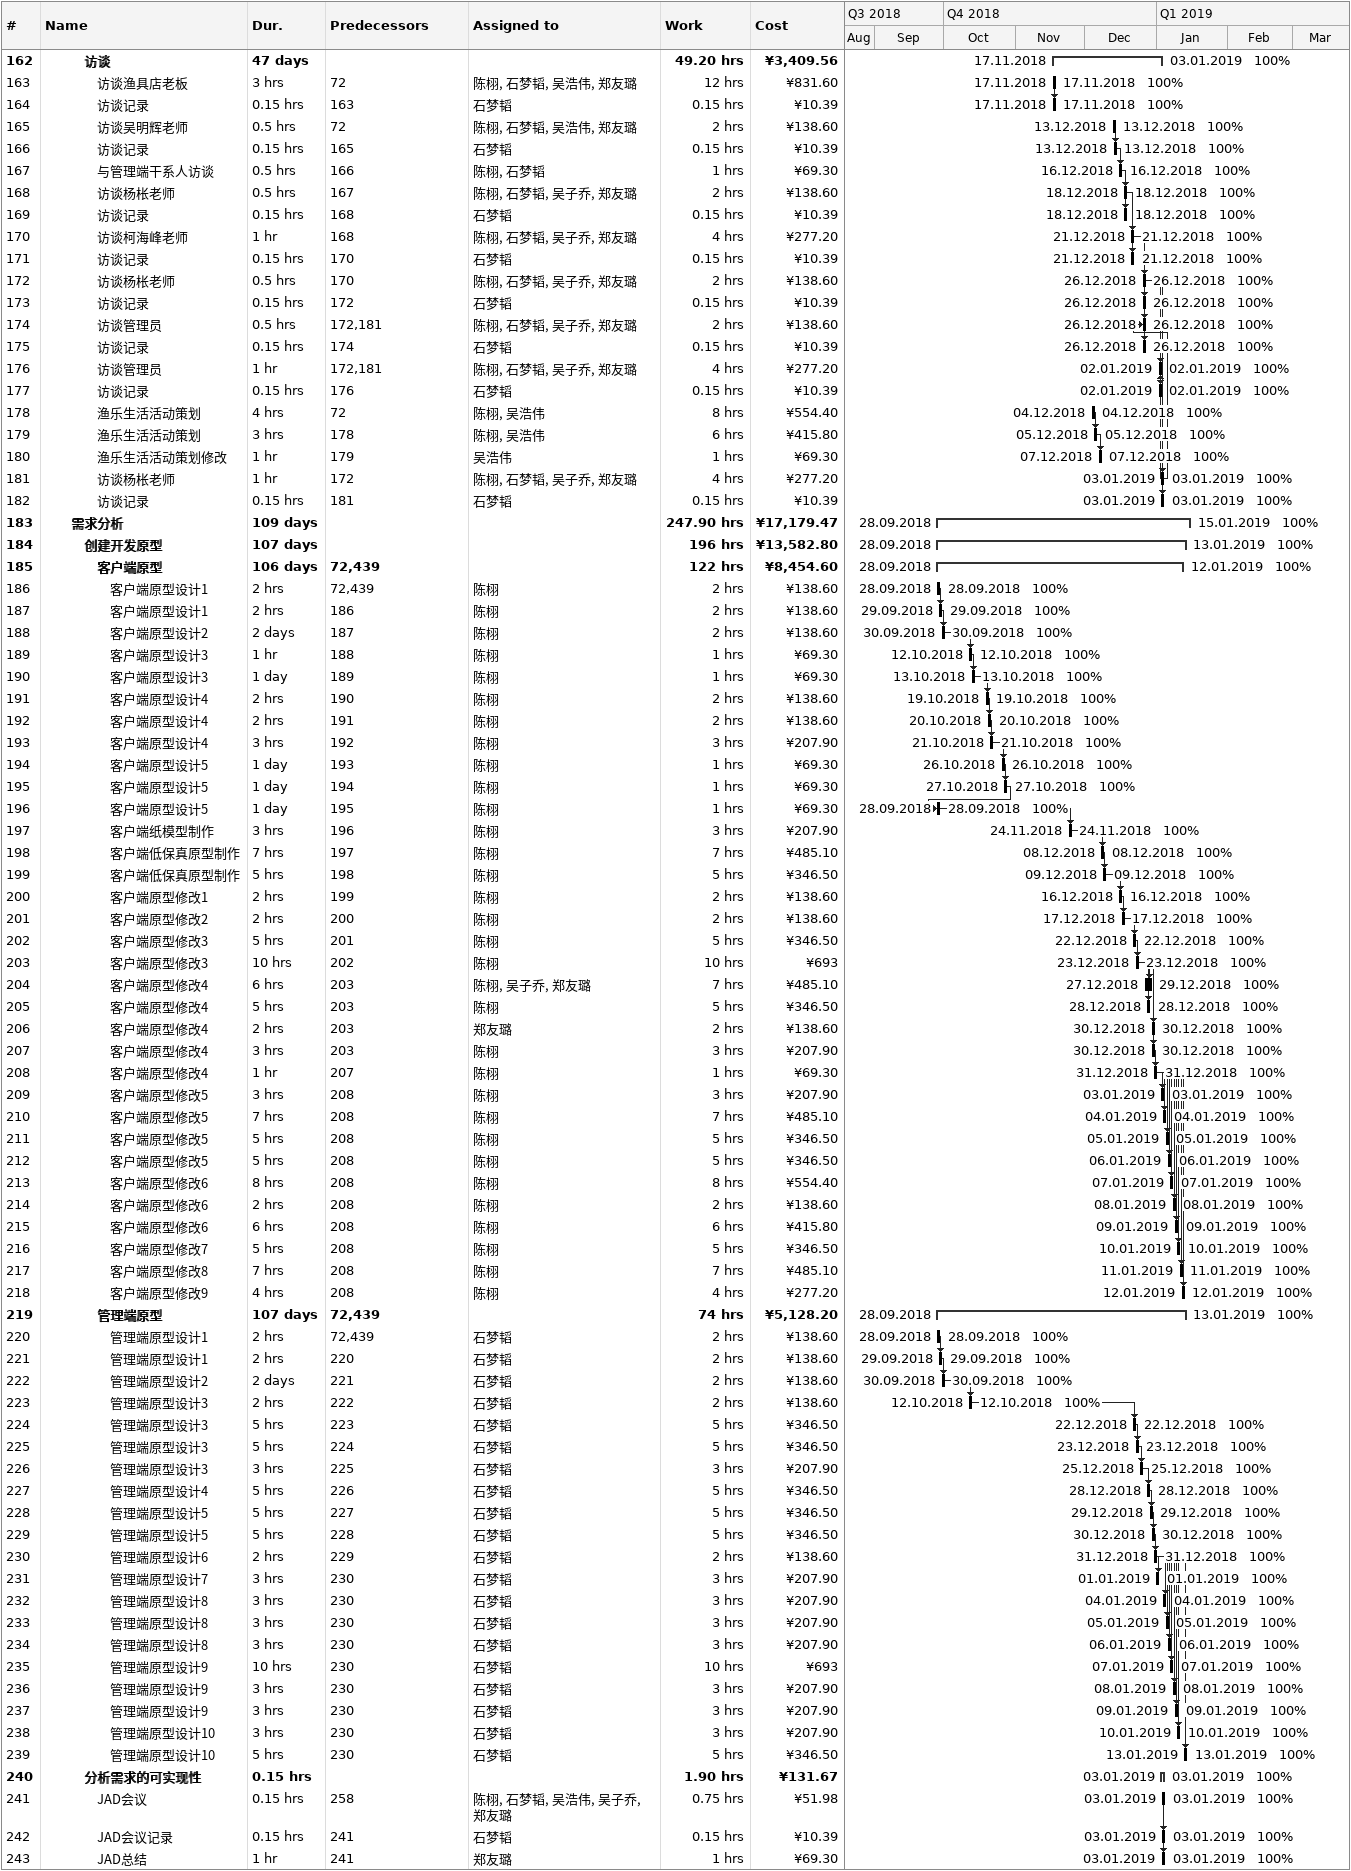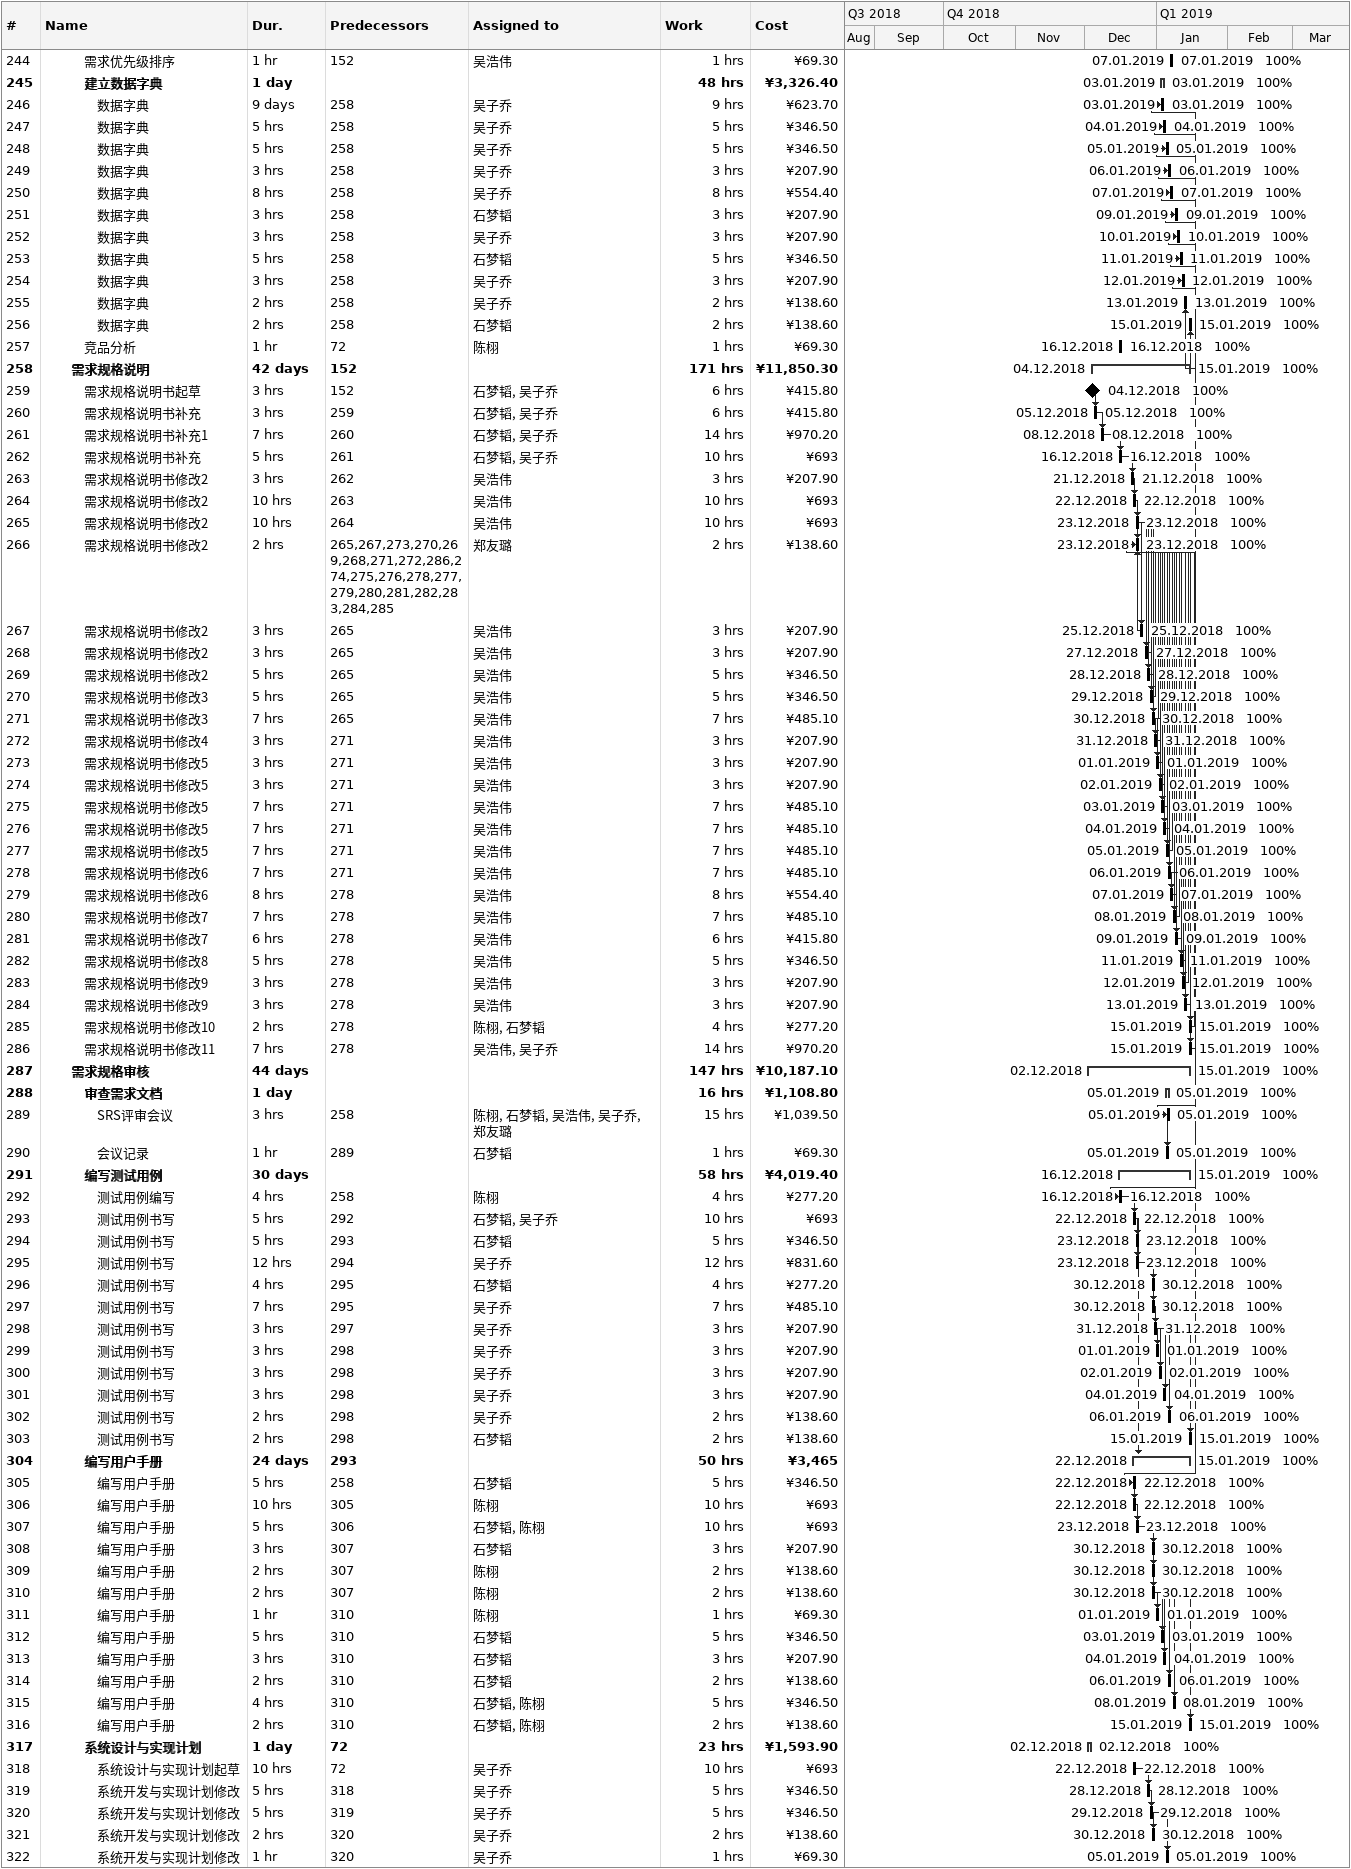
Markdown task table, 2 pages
| ID | Level | Task | Duration | Start | Finish | Predecessors | Resources | % complete | Work (h) | Cost (¥) |
|---|---|---|---|---|---|---|---|---|---|---|
| 162 | 4 | **访谈** | 47d | 2018-11-17 | 2019-01-03 |  |  | 100 | 49.20 | 3409.56 |
| 163 | 5 | 访谈渔具店老板 | 3h | 2018-11-17 | 2018-11-17 | 72 | 陈栩, 石梦韬, 吴浩伟, 郑友璐 | 100 | 12 | 831.60 |
| 164 | 5 | 访谈记录 | 0.15h | 2018-11-17 | 2018-11-17 | 163 | 石梦韬 | 100 | 0.15 | 10.39 |
| 165 | 5 | 访谈吴明辉老师 | 0.5h | 2018-12-13 | 2018-12-13 | 72 | 陈栩, 石梦韬, 吴浩伟, 郑友璐 | 100 | 2 | 138.60 |
| 166 | 5 | 访谈记录 | 0.15h | 2018-12-13 | 2018-12-13 | 165 | 石梦韬 | 100 | 0.15 | 10.39 |
| 167 | 5 | 与管理端干系人访谈 | 0.5h | 2018-12-16 | 2018-12-16 | 166 | 陈栩, 石梦韬 | 100 | 1 | 69.30 |
| 168 | 5 | 访谈杨枨老师 | 0.5h | 2018-12-18 | 2018-12-18 | 167 | 陈栩, 石梦韬, 吴子乔, 郑友璐 | 100 | 2 | 138.60 |
| 169 | 5 | 访谈记录 | 0.15h | 2018-12-18 | 2018-12-18 | 168 | 石梦韬 | 100 | 0.15 | 10.39 |
| 170 | 5 | 访谈柯海峰老师 | 1h | 2018-12-21 | 2018-12-21 | 168 | 陈栩, 石梦韬, 吴子乔, 郑友璐 | 100 | 4 | 277.20 |
| 171 | 5 | 访谈记录 | 0.15h | 2018-12-21 | 2018-12-21 | 170 | 石梦韬 | 100 | 0.15 | 10.39 |
| 172 | 5 | 访谈杨枨老师 | 0.5h | 2018-12-26 | 2018-12-26 | 170 | 陈栩, 石梦韬, 吴子乔, 郑友璐 | 100 | 2 | 138.60 |
| 173 | 5 | 访谈记录 | 0.15h | 2018-12-26 | 2018-12-26 | 172 | 石梦韬 | 100 | 0.15 | 10.39 |
| 174 | 5 | 访谈管理员 | 0.5h | 2018-12-26 | 2018-12-26 | 172, 181 | 陈栩, 石梦韬, 吴子乔, 郑友璐 | 100 | 2 | 138.60 |
| 175 | 5 | 访谈记录 | 0.15h | 2018-12-26 | 2018-12-26 | 174 | 石梦韬 | 100 | 0.15 | 10.39 |
| 176 | 5 | 访谈管理员 | 1h | 2019-01-02 | 2019-01-02 | 172, 181 | 陈栩, 石梦韬, 吴子乔, 郑友璐 | 100 | 4 | 277.20 |
| 177 | 5 | 访谈记录 | 0.15h | 2019-01-02 | 2019-01-02 | 176 | 石梦韬 | 100 | 0.15 | 10.39 |
| 178 | 5 | 渔乐生活活动策划 | 4h | 2018-12-04 | 2018-12-04 | 72 | 陈栩, 吴浩伟 | 100 | 8 | 554.40 |
| 179 | 5 | 渔乐生活活动策划 | 3h | 2018-12-05 | 2018-12-05 | 178 | 陈栩, 吴浩伟 | 100 | 6 | 415.80 |
| 180 | 5 | 渔乐生活活动策划修改 | 1h | 2018-12-07 | 2018-12-07 | 179 | 吴浩伟 | 100 | 1 | 69.30 |
| 181 | 5 | 访谈杨枨老师 | 1h | 2019-01-03 | 2019-01-03 | 172 | 陈栩, 石梦韬, 吴子乔, 郑友璐 | 100 | 4 | 277.20 |
| 182 | 5 | 访谈记录 | 0.15h | 2019-01-03 | 2019-01-03 | 181 | 石梦韬 | 100 | 0.15 | 10.39 |
| 183 | 3 | **需求分析** | 109d | 2018-09-28 | 2019-01-15 |  |  | 100 | 247.90 | 17179.47 |
| 184 | 4 | **创建开发原型** | 107d | 2018-09-28 | 2019-01-13 |  |  | 100 | 196 | 13582.80 |
| 185 | 5 | **客户端原型** | 106d | 2018-09-28 | 2019-01-12 | 72, 439 |  | 100 | 122 | 8454.60 |
| 186 | 6 | 客户端原型设计1 | 2h | 2018-09-28 | 2018-09-28 | 72, 439 | 陈栩 | 100 | 2 | 138.60 |
| 187 | 6 | 客户端原型设计1 | 2h | 2018-09-29 | 2018-09-29 | 186 | 陈栩 | 100 | 2 | 138.60 |
| 188 | 6 | 客户端原型设计2 | 2d | 2018-09-30 | 2018-09-30 | 187 | 陈栩 | 100 | 2 | 138.60 |
| 189 | 6 | 客户端原型设计3 | 1h | 2018-10-12 | 2018-10-12 | 188 | 陈栩 | 100 | 1 | 69.30 |
| 190 | 6 | 客户端原型设计3 | 1d | 2018-10-13 | 2018-10-13 | 189 | 陈栩 | 100 | 1 | 69.30 |
| 191 | 6 | 客户端原型设计4 | 2h | 2018-10-19 | 2018-10-19 | 190 | 陈栩 | 100 | 2 | 138.60 |
| 192 | 6 | 客户端原型设计4 | 2h | 2018-10-20 | 2018-10-20 | 191 | 陈栩 | 100 | 2 | 138.60 |
| 193 | 6 | 客户端原型设计4 | 3h | 2018-10-21 | 2018-10-21 | 192 | 陈栩 | 100 | 3 | 207.90 |
| 194 | 6 | 客户端原型设计5 | 1d | 2018-10-26 | 2018-10-26 | 193 | 陈栩 | 100 | 1 | 69.30 |
| 195 | 6 | 客户端原型设计5 | 1d | 2018-10-27 | 2018-10-27 | 194 | 陈栩 | 100 | 1 | 69.30 |
| 196 | 6 | 客户端原型设计5 | 1d | 2018-09-28 | 2018-09-28 | 195 | 陈栩 | 100 | 1 | 69.30 |
| 197 | 6 | 客户端纸模型制作 | 3h | 2018-11-24 | 2018-11-24 | 196 | 陈栩 | 100 | 3 | 207.90 |
| 198 | 6 | 客户端低保真原型制作 | 7h | 2018-12-08 | 2018-12-08 | 197 | 陈栩 | 100 | 7 | 485.10 |
| 199 | 6 | 客户端低保真原型制作 | 5h | 2018-12-09 | 2018-12-09 | 198 | 陈栩 | 100 | 5 | 346.50 |
| 200 | 6 | 客户端原型修改1 | 2h | 2018-12-16 | 2018-12-16 | 199 | 陈栩 | 100 | 2 | 138.60 |
| 201 | 6 | 客户端原型修改2 | 2h | 2018-12-17 | 2018-12-17 | 200 | 陈栩 | 100 | 2 | 138.60 |
| 202 | 6 | 客户端原型修改3 | 5h | 2018-12-22 | 2018-12-22 | 201 | 陈栩 | 100 | 5 | 346.50 |
| 203 | 6 | 客户端原型修改3 | 10h | 2018-12-23 | 2018-12-23 | 202 | 陈栩 | 100 | 10 | 693 |
| 204 | 6 | 客户端原型修改4 | 6h | 2018-12-27 | 2018-12-29 | 203 | 陈栩, 吴子乔, 郑友璐 | 100 | 7 | 485.10 |
| 205 | 6 | 客户端原型修改4 | 5h | 2018-12-28 | 2018-12-28 | 203 | 陈栩 | 100 | 5 | 346.50 |
| 206 | 6 | 客户端原型修改4 | 2h | 2018-12-30 | 2018-12-30 | 203 | 郑友璐 | 100 | 2 | 138.60 |
| 207 | 6 | 客户端原型修改4 | 3h | 2018-12-30 | 2018-12-30 | 203 | 陈栩 | 100 | 3 | 207.90 |
| 208 | 6 | 客户端原型修改4 | 1h | 2018-12-31 | 2018-12-31 | 207 | 陈栩 | 100 | 1 | 69.30 |
| 209 | 6 | 客户端原型修改5 | 3h | 2019-01-03 | 2019-01-03 | 208 | 陈栩 | 100 | 3 | 207.90 |
| 210 | 6 | 客户端原型修改5 | 7h | 2019-01-04 | 2019-01-04 | 208 | 陈栩 | 100 | 7 | 485.10 |
| 211 | 6 | 客户端原型修改5 | 5h | 2019-01-05 | 2019-01-05 | 208 | 陈栩 | 100 | 5 | 346.50 |
| 212 | 6 | 客户端原型修改5 | 5h | 2019-01-06 | 2019-01-06 | 208 | 陈栩 | 100 | 5 | 346.50 |
| 213 | 6 | 客户端原型修改6 | 8h | 2019-01-07 | 2019-01-07 | 208 | 陈栩 | 100 | 8 | 554.40 |
| 214 | 6 | 客户端原型修改6 | 2h | 2019-01-08 | 2019-01-08 | 208 | 陈栩 | 100 | 2 | 138.60 |
| 215 | 6 | 客户端原型修改6 | 6h | 2019-01-09 | 2019-01-09 | 208 | 陈栩 | 100 | 6 | 415.80 |
| 216 | 6 | 客户端原型修改7 | 5h | 2019-01-10 | 2019-01-10 | 208 | 陈栩 | 100 | 5 | 346.50 |
| 217 | 6 | 客户端原型修改8 | 7h | 2019-01-11 | 2019-01-11 | 208 | 陈栩 | 100 | 7 | 485.10 |
| 218 | 6 | 客户端原型修改9 | 4h | 2019-01-12 | 2019-01-12 | 208 | 陈栩 | 100 | 4 | 277.20 |
| 219 | 5 | **管理端原型** | 107d | 2018-09-28 | 2019-01-13 | 72, 439 |  | 100 | 74 | 5128.20 |
| 220 | 6 | 管理端原型设计1 | 2h | 2018-09-28 | 2018-09-28 | 72, 439 | 石梦韬 | 100 | 2 | 138.60 |
| 221 | 6 | 管理端原型设计1 | 2h | 2018-09-29 | 2018-09-29 | 220 | 石梦韬 | 100 | 2 | 138.60 |
| 222 | 6 | 管理端原型设计2 | 2d | 2018-09-30 | 2018-09-30 | 221 | 石梦韬 | 100 | 2 | 138.60 |
| 223 | 6 | 管理端原型设计3 | 2h | 2018-10-12 | 2018-10-12 | 222 | 石梦韬 | 100 | 2 | 138.60 |
| 224 | 6 | 管理端原型设计3 | 5h | 2018-12-22 | 2018-12-22 | 223 | 石梦韬 | 100 | 5 | 346.50 |
| 225 | 6 | 管理端原型设计3 | 5h | 2018-12-23 | 2018-12-23 | 224 | 石梦韬 | 100 | 5 | 346.50 |
| 226 | 6 | 管理端原型设计3 | 3h | 2018-12-25 | 2018-12-25 | 225 | 石梦韬 | 100 | 3 | 207.90 |
| 227 | 6 | 管理端原型设计4 | 5h | 2018-12-28 | 2018-12-28 | 226 | 石梦韬 | 100 | 5 | 346.50 |
| 228 | 6 | 管理端原型设计5 | 5h | 2018-12-29 | 2018-12-29 | 227 | 石梦韬 | 100 | 5 | 346.50 |
| 229 | 6 | 管理端原型设计5 | 5h | 2018-12-30 | 2018-12-30 | 228 | 石梦韬 | 100 | 5 | 346.50 |
| 230 | 6 | 管理端原型设计6 | 2h | 2018-12-31 | 2018-12-31 | 229 | 石梦韬 | 100 | 2 | 138.60 |
| 231 | 6 | 管理端原型设计7 | 3h | 2019-01-01 | 2019-01-01 | 230 | 石梦韬 | 100 | 3 | 207.90 |
| 232 | 6 | 管理端原型设计8 | 3h | 2019-01-04 | 2019-01-04 | 230 | 石梦韬 | 100 | 3 | 207.90 |
| 233 | 6 | 管理端原型设计8 | 3h | 2019-01-05 | 2019-01-05 | 230 | 石梦韬 | 100 | 3 | 207.90 |
| 234 | 6 | 管理端原型设计8 | 3h | 2019-01-06 | 2019-01-06 | 230 | 石梦韬 | 100 | 3 | 207.90 |
| 235 | 6 | 管理端原型设计9 | 10h | 2019-01-07 | 2019-01-07 | 230 | 石梦韬 | 100 | 10 | 693 |
| 236 | 6 | 管理端原型设计9 | 3h | 2019-01-08 | 2019-01-08 | 230 | 石梦韬 | 100 | 3 | 207.90 |
| 237 | 6 | 管理端原型设计9 | 3h | 2019-01-09 | 2019-01-09 | 230 | 石梦韬 | 100 | 3 | 207.90 |
| 238 | 6 | 管理端原型设计10 | 3h | 2019-01-10 | 2019-01-10 | 230 | 石梦韬 | 100 | 3 | 207.90 |
| 239 | 6 | 管理端原型设计10 | 5h | 2019-01-13 | 2019-01-13 | 230 | 石梦韬 | 100 | 5 | 346.50 |
| 240 | 4 | **分析需求的可实现性** | 0.15h | 2019-01-03 | 2019-01-03 |  |  | 100 | 1.90 | 131.67 |
| 241 | 5 | JAD会议 | 0.15h | 2019-01-03 | 2019-01-03 | 258 | 陈栩, 石梦韬, 吴浩伟, 吴子乔, 郑友璐 | 100 | 0.75 | 51.98 |
| 242 | 5 | JAD会议记录 | 0.15h | 2019-01-03 | 2019-01-03 | 241 | 石梦韬 | 100 | 0.15 | 10.39 |
| 243 | 5 | JAD总结 | 1h | 2019-01-03 | 2019-01-03 | 241 | 郑友璐 | 100 | 1 | 69.30 |
| 244 | 4 | 需求优先级排序 | 1h | 2019-01-07 | 2019-01-07 | 152 | 吴浩伟 | 100 | 1 | 69.30 |
| 245 | 4 | **建立数据字典** | 1d | 2019-01-03 | 2019-01-03 |  |  | 100 | 48 | 3326.40 |
| 246 | 5 | 数据字典 | 9d | 2019-01-03 | 2019-01-03 | 258 | 吴子乔 | 100 | 9 | 623.70 |
| 247 | 5 | 数据字典 | 5h | 2019-01-04 | 2019-01-04 | 258 | 吴子乔 | 100 | 5 | 346.50 |
| 248 | 5 | 数据字典 | 5h | 2019-01-05 | 2019-01-05 | 258 | 吴子乔 | 100 | 5 | 346.50 |
| 249 | 5 | 数据字典 | 3h | 2019-01-06 | 2019-01-06 | 258 | 吴子乔 | 100 | 3 | 207.90 |
| 250 | 5 | 数据字典 | 8h | 2019-01-07 | 2019-01-07 | 258 | 吴子乔 | 100 | 8 | 554.40 |
| 251 | 5 | 数据字典 | 3h | 2019-01-09 | 2019-01-09 | 258 | 石梦韬 | 100 | 3 | 207.90 |
| 252 | 5 | 数据字典 | 3h | 2019-01-10 | 2019-01-10 | 258 | 吴子乔 | 100 | 3 | 207.90 |
| 253 | 5 | 数据字典 | 5h | 2019-01-11 | 2019-01-11 | 258 | 石梦韬 | 100 | 5 | 346.50 |
| 254 | 5 | 数据字典 | 3h | 2019-01-12 | 2019-01-12 | 258 | 吴子乔 | 100 | 3 | 207.90 |
| 255 | 5 | 数据字典 | 2h | 2019-01-13 | 2019-01-13 | 258 | 吴子乔 | 100 | 2 | 138.60 |
| 256 | 5 | 数据字典 | 2h | 2019-01-15 | 2019-01-15 | 258 | 石梦韬 | 100 | 2 | 138.60 |
| 257 | 4 | 竞品分析 | 1h | 2018-12-16 | 2018-12-16 | 72 | 陈栩 | 100 | 1 | 69.30 |
| 258 | 3 | **需求规格说明** | 42d | 2018-12-04 | 2019-01-15 | 152 |  | 100 | 171 | 11850.30 |
| 259 | 4 | 需求规格说明书起草 | 3h | 2018-12-04 | 2018-12-04 | 152 | 石梦韬, 吴子乔 | 100 | 6 | 415.80 |
| 260 | 4 | 需求规格说明书补充 | 3h | 2018-12-05 | 2018-12-05 | 259 | 石梦韬, 吴子乔 | 100 | 6 | 415.80 |
| 261 | 4 | 需求规格说明书补充1 | 7h | 2018-12-08 | 2018-12-08 | 260 | 石梦韬, 吴子乔 | 100 | 14 | 970.20 |
| 262 | 4 | 需求规格说明书补充 | 5h | 2018-12-16 | 2018-12-16 | 261 | 石梦韬, 吴子乔 | 100 | 10 | 693 |
| 263 | 4 | 需求规格说明书修改2 | 3h | 2018-12-21 | 2018-12-21 | 262 | 吴浩伟 | 100 | 3 | 207.90 |
| 264 | 4 | 需求规格说明书修改2 | 10h | 2018-12-22 | 2018-12-22 | 263 | 吴浩伟 | 100 | 10 | 693 |
| 265 | 4 | 需求规格说明书修改2 | 10h | 2018-12-23 | 2018-12-23 | 264 | 吴浩伟 | 100 | 10 | 693 |
| 266 | 4 | 需求规格说明书修改2 | 2h | 2018-12-23 | 2018-12-23 | 265, 267, 273, 270, 269, 268, 271, 272, 286, 274, 275, 276, 278, 277, 279, 280, 281, 282, 283, 284, 285 | 郑友璐 | 100 | 2 | 138.60 |
| 267 | 4 | 需求规格说明书修改2 | 3h | 2018-12-25 | 2018-12-25 | 265 | 吴浩伟 | 100 | 3 | 207.90 |
| 268 | 4 | 需求规格说明书修改2 | 3h | 2018-12-27 | 2018-12-27 | 265 | 吴浩伟 | 100 | 3 | 207.90 |
| 269 | 4 | 需求规格说明书修改2 | 5h | 2018-12-28 | 2018-12-28 | 265 | 吴浩伟 | 100 | 5 | 346.50 |
| 270 | 4 | 需求规格说明书修改3 | 5h | 2018-12-29 | 2018-12-29 | 265 | 吴浩伟 | 100 | 5 | 346.50 |
| 271 | 4 | 需求规格说明书修改3 | 7h | 2018-12-30 | 2018-12-30 | 265 | 吴浩伟 | 100 | 7 | 485.10 |
| 272 | 4 | 需求规格说明书修改4 | 3h | 2018-12-31 | 2018-12-31 | 271 | 吴浩伟 | 100 | 3 | 207.90 |
| 273 | 4 | 需求规格说明书修改5 | 3h | 2019-01-01 | 2019-01-01 | 271 | 吴浩伟 | 100 | 3 | 207.90 |
| 274 | 4 | 需求规格说明书修改5 | 3h | 2019-01-02 | 2019-01-02 | 271 | 吴浩伟 | 100 | 3 | 207.90 |
| 275 | 4 | 需求规格说明书修改5 | 7h | 2019-01-03 | 2019-01-03 | 271 | 吴浩伟 | 100 | 7 | 485.10 |
| 276 | 4 | 需求规格说明书修改5 | 7h | 2019-01-04 | 2019-01-04 | 271 | 吴浩伟 | 100 | 7 | 485.10 |
| 277 | 4 | 需求规格说明书修改5 | 7h | 2019-01-05 | 2019-01-05 | 271 | 吴浩伟 | 100 | 7 | 485.10 |
| 278 | 4 | 需求规格说明书修改6 | 7h | 2019-01-06 | 2019-01-06 | 271 | 吴浩伟 | 100 | 7 | 485.10 |
| 279 | 4 | 需求规格说明书修改6 | 8h | 2019-01-07 | 2019-01-07 | 278 | 吴浩伟 | 100 | 8 | 554.40 |
| 280 | 4 | 需求规格说明书修改7 | 7h | 2019-01-08 | 2019-01-08 | 278 | 吴浩伟 | 100 | 7 | 485.10 |
| 281 | 4 | 需求规格说明书修改7 | 6h | 2019-01-09 | 2019-01-09 | 278 | 吴浩伟 | 100 | 6 | 415.80 |
| 282 | 4 | 需求规格说明书修改8 | 5h | 2019-01-11 | 2019-01-11 | 278 | 吴浩伟 | 100 | 5 | 346.50 |
| 283 | 4 | 需求规格说明书修改9 | 3h | 2019-01-12 | 2019-01-12 | 278 | 吴浩伟 | 100 | 3 | 207.90 |
| 284 | 4 | 需求规格说明书修改9 | 3h | 2019-01-13 | 2019-01-13 | 278 | 吴浩伟 | 100 | 3 | 207.90 |
| 285 | 4 | 需求规格说明书修改10 | 2h | 2019-01-15 | 2019-01-15 | 278 | 陈栩, 石梦韬 | 100 | 4 | 277.20 |
| 286 | 4 | 需求规格说明书修改11 | 7h | 2019-01-15 | 2019-01-15 | 278 | 吴浩伟, 吴子乔 | 100 | 14 | 970.20 |
| 287 | 3 | **需求规格审核** | 44d | 2018-12-02 | 2019-01-15 |  |  | 100 | 147 | 10187.10 |
| 288 | 4 | **审查需求文档** | 1d | 2019-01-05 | 2019-01-05 |  |  | 100 | 16 | 1108.80 |
| 289 | 5 | SRS评审会议 | 3h | 2019-01-05 | 2019-01-05 | 258 | 陈栩, 石梦韬, 吴浩伟, 吴子乔, 郑友璐 | 100 | 15 | 1039.50 |
| 290 | 5 | 会议记录 | 1h | 2019-01-05 | 2019-01-05 | 289 | 石梦韬 | 100 | 1 | 69.30 |
| 291 | 4 | **编写测试用例** | 30d | 2018-12-16 | 2019-01-15 |  |  | 100 | 58 | 4019.40 |
| 292 | 5 | 测试用例编写 | 4h | 2018-12-16 | 2018-12-16 | 258 | 陈栩 | 100 | 4 | 277.20 |
| 293 | 5 | 测试用例书写 | 5h | 2018-12-22 | 2018-12-22 | 292 | 石梦韬, 吴子乔 | 100 | 10 | 693 |
| 294 | 5 | 测试用例书写 | 5h | 2018-12-23 | 2018-12-23 | 293 | 石梦韬 | 100 | 5 | 346.50 |
| 295 | 5 | 测试用例书写 | 12h | 2018-12-23 | 2018-12-23 | 294 | 吴子乔 | 100 | 12 | 831.60 |
| 296 | 5 | 测试用例书写 | 4h | 2018-12-30 | 2018-12-30 | 295 | 石梦韬 | 100 | 4 | 277.20 |
| 297 | 5 | 测试用例书写 | 7h | 2018-12-30 | 2018-12-30 | 295 | 吴子乔 | 100 | 7 | 485.10 |
| 298 | 5 | 测试用例书写 | 3h | 2018-12-31 | 2018-12-31 | 297 | 吴子乔 | 100 | 3 | 207.90 |
| 299 | 5 | 测试用例书写 | 3h | 2019-01-01 | 2019-01-01 | 298 | 吴子乔 | 100 | 3 | 207.90 |
| 300 | 5 | 测试用例书写 | 3h | 2019-01-02 | 2019-01-02 | 298 | 吴子乔 | 100 | 3 | 207.90 |
| 301 | 5 | 测试用例书写 | 3h | 2019-01-04 | 2019-01-04 | 298 | 吴子乔 | 100 | 3 | 207.90 |
| 302 | 5 | 测试用例书写 | 2h | 2019-01-06 | 2019-01-06 | 298 | 吴子乔 | 100 | 2 | 138.60 |
| 303 | 5 | 测试用例书写 | 2h | 2019-01-15 | 2019-01-15 | 298 | 石梦韬 | 100 | 2 | 138.60 |
| 304 | 4 | **编写用户手册** | 24d | 2018-12-22 | 2019-01-15 | 293 |  | 100 | 50 | 3465 |
| 305 | 5 | 编写用户手册 | 5h | 2018-12-22 | 2018-12-22 | 258 | 石梦韬 | 100 | 5 | 346.50 |
| 306 | 5 | 编写用户手册 | 10h | 2018-12-22 | 2018-12-22 | 305 | 陈栩 | 100 | 10 | 693 |
| 307 | 5 | 编写用户手册 | 5h | 2018-12-23 | 2018-12-23 | 306 | 石梦韬, 陈栩 | 100 | 10 | 693 |
| 308 | 5 | 编写用户手册 | 3h | 2018-12-30 | 2018-12-30 | 307 | 石梦韬 | 100 | 3 | 207.90 |
| 309 | 5 | 编写用户手册 | 2h | 2018-12-30 | 2018-12-30 | 307 | 陈栩 | 100 | 2 | 138.60 |
| 310 | 5 | 编写用户手册 | 2h | 2018-12-30 | 2018-12-30 | 307 | 陈栩 | 100 | 2 | 138.60 |
| 311 | 5 | 编写用户手册 | 1h | 2019-01-01 | 2019-01-01 | 310 | 陈栩 | 100 | 1 | 69.30 |
| 312 | 5 | 编写用户手册 | 5h | 2019-01-03 | 2019-01-03 | 310 | 石梦韬 | 100 | 5 | 346.50 |
| 313 | 5 | 编写用户手册 | 3h | 2019-01-04 | 2019-01-04 | 310 | 石梦韬 | 100 | 3 | 207.90 |
| 314 | 5 | 编写用户手册 | 2h | 2019-01-06 | 2019-01-06 | 310 | 石梦韬 | 100 | 2 | 138.60 |
| 315 | 5 | 编写用户手册 | 4h | 2019-01-08 | 2019-01-08 | 310 | 石梦韬, 陈栩 | 100 | 5 | 346.50 |
| 316 | 5 | 编写用户手册 | 2h | 2019-01-15 | 2019-01-15 | 310 | 石梦韬, 陈栩 | 100 | 2 | 138.60 |
| 317 | 4 | **系统设计与实现计划** | 1d | 2018-12-02 | 2018-12-02 | 72 |  | 100 | 23 | 1593.90 |
| 318 | 5 | 系统设计与实现计划起草 | 10h | 2018-12-22 | 2018-12-22 | 72 | 吴子乔 | 100 | 10 | 693 |
| 319 | 5 | 系统开发与实现计划修改 | 5h | 2018-12-28 | 2018-12-28 | 318 | 吴子乔 | 100 | 5 | 346.50 |
| 320 | 5 | 系统开发与实现计划修改 | 5h | 2018-12-29 | 2018-12-29 | 319 | 吴子乔 | 100 | 5 | 346.50 |
| 321 | 5 | 系统开发与实现计划修改 | 2h | 2018-12-30 | 2018-12-30 | 320 | 吴子乔 | 100 | 2 | 138.60 |
| 322 | 5 | 系统开发与实现计划修改 | 1h | 2019-01-05 | 2019-01-05 | 320 | 吴子乔 | 100 | 1 | 69.30 |
